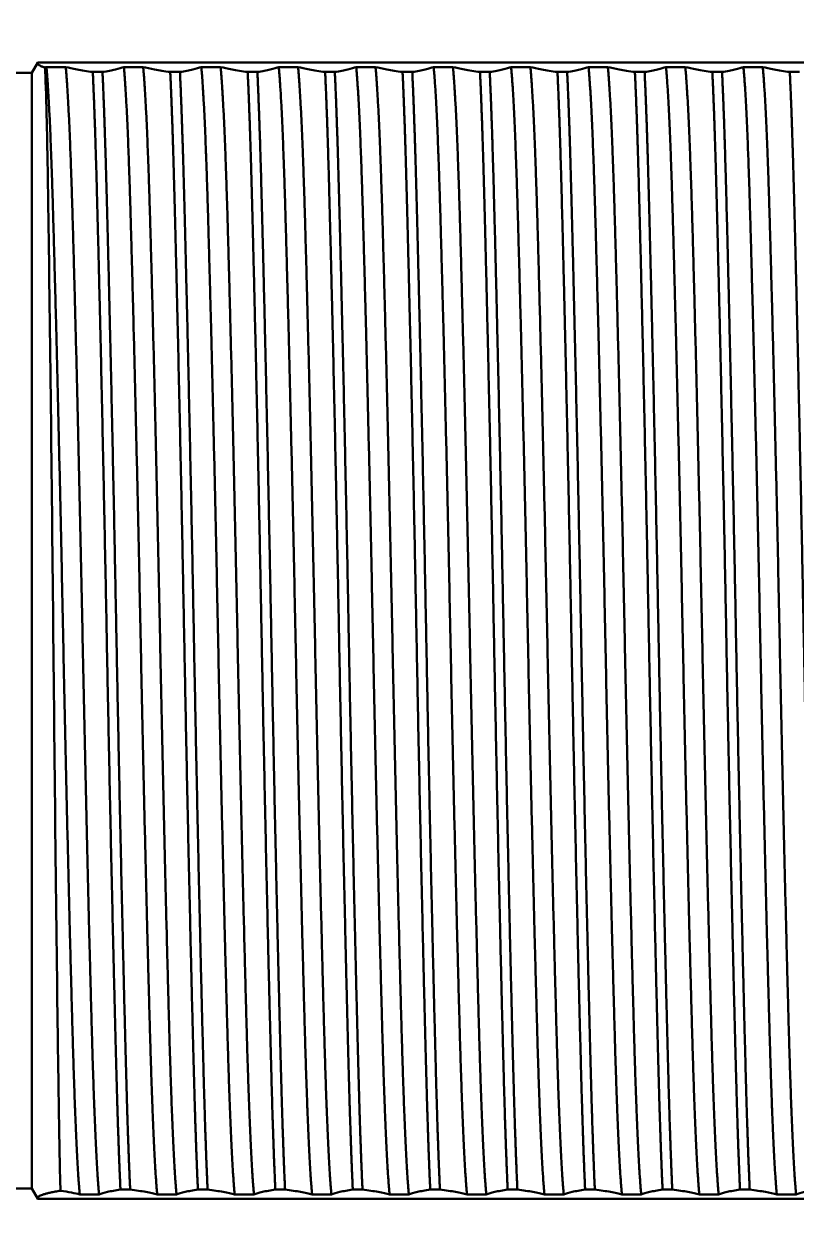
# Model space of a CAD drawing. Header units: millimetres. Extents: x 0 to 841, y 0 to 594.
# Drawn here: x 547.69 to 555.17, y 267.43 to 279 of the extents above; entities that cross this region are included whole.
import ezdxf

# ---------------------------------------------------------------- set-up
doc = ezdxf.new("R2010")
doc.units = ezdxf.units.MM
doc.layers.add('Hatch (ISO)', color=7, linetype='Continuous', lineweight=18)
doc.layers.add('Visible (ISO)', color=7, linetype='Continuous', lineweight=50)

msp = doc.modelspace()

# ---------------------------------------------------------------- hatches: boundary and pattern name
at = {"layer": 'Hatch (ISO)'}
h = msp.add_hatch(dxfattribs=at)
h.set_pattern_fill('ANSI31', color=256, scale=25.4, style=0)
h.set_pattern_definition([(45, (0, 0), (-2.245064, 2.245064), [])])
edge = h.paths.add_edge_path()
edge.add_ellipse((416.288, 307.621), major_axis=(-9.758, 2.186), ratio=1, start_angle=270, end_angle=282.6294)
edge.add_line((416.288, 317.621), (382.416, 317.621))
edge.add_ellipse((382.416, 312.621), major_axis=(-5, 0), ratio=1, start_angle=270, end_angle=360)
edge.add_line((377.416, 312.621), (377.416, 210.621))
edge.add_ellipse((382.416, 210.621), major_axis=(0, -5), ratio=1, start_angle=270, end_angle=360)
edge.add_line((382.416, 205.621), (416.288, 205.621))
edge.add_ellipse((416.288, 215.621), major_axis=(10, 0), ratio=1, start_angle=270, end_angle=282.6294)
edge.add_ellipse((445.416, 85.621), major_axis=(120.242, 26.942), ratio=1, start_angle=64.74122, end_angle=90, ccw=False)
edge.add_ellipse((474.544, 215.621), major_axis=(9.758, -2.186), ratio=1, start_angle=270, end_angle=282.6294)
edge.add_line((474.544, 205.621), (558.416, 205.621))
edge.add_ellipse((558.416, 210.621), major_axis=(5, 0), ratio=1, start_angle=270, end_angle=360)
edge.add_line((563.416, 210.621), (563.416, 312.621))
edge.add_ellipse((558.416, 312.621), major_axis=(0, 5), ratio=1, start_angle=270, end_angle=360)
edge.add_line((558.416, 317.621), (474.544, 317.621))
edge.add_ellipse((474.544, 307.621), major_axis=(-10, 0), ratio=1, start_angle=270, end_angle=282.6294)
edge.add_ellipse((445.416, 437.621), major_axis=(-120.242, -26.942), ratio=1, start_angle=64.74122, end_angle=90, ccw=False)
edge = h.paths.add_edge_path(flags=0)
edge.add_line((388.916, 208.621), (388.916, 210.621))
edge.add_ellipse((382.416, 210.621), major_axis=(0, 6.5), ratio=1, start_angle=270, end_angle=363.5049)
edge.add_line((382.019, 217.108), (380.416, 217.108))
edge.add_line((380.416, 217.108), (380.416, 221.814))
edge.add_spline(control_points=[(380.416, 221.814), (380.416, 222.421), (380.5, 223.145), (380.692, 224.324), (380.822, 224.956), (381.036, 226.225), (381.109, 226.863), (381.109, 228.037), (381.036, 228.675), (380.822, 229.944), (380.692, 230.576), (380.5, 231.755), (380.416, 232.479), (380.416, 233.086)], knot_values=[1.346639, 1.346639, 1.346639, 1.346639, 1.528836, 1.528836, 1.705012, 1.705012, 1.881187, 1.881187, 2.057362, 2.057362, 2.233538, 2.233538, 2.415734, 2.415734, 2.415734, 2.415734], degree=3, periodic=0)
edge.add_line((380.416, 233.086), (380.416, 241.621))
edge.add_ellipse((380.416, 244.121), major_axis=(2.5, 0), ratio=1, start_angle=270, end_angle=450)
edge.add_line((380.416, 246.621), (380.416, 276.621))
edge.add_ellipse((380.416, 279.121), major_axis=(2.5, 0), ratio=1, start_angle=270, end_angle=450)
edge.add_line((380.416, 281.621), (380.416, 306.121))
edge.add_line((380.416, 306.121), (382.489, 306.121))
edge.add_ellipse((382.416, 312.621), major_axis=(6.5, 0.073), ratio=1, start_angle=270, end_angle=359.355)
edge.add_line((388.916, 312.621), (388.916, 314.621))
edge.add_line((388.916, 314.621), (416.288, 314.621))
edge.add_ellipse((416.288, 307.621), major_axis=(7, 0), ratio=1, start_angle=77.3706, end_angle=90, ccw=False)
edge.add_ellipse((445.416, 437.621), major_axis=(123.169, -27.598), ratio=1, start_angle=270, end_angle=279.22446)
edge.add_ellipse((445.416, 311.397), major_axis=(-0.223, -7.497), ratio=1, start_angle=270, end_angle=453.4049)
edge.add_ellipse((445.416, 437.621), major_axis=(126.001, 7.497), ratio=1, start_angle=270, end_angle=279.22446)
edge.add_ellipse((474.544, 307.621), major_axis=(6.831, 1.531), ratio=1, start_angle=77.3706, end_angle=90, ccw=False)
edge.add_line((474.544, 314.621), (535.916, 314.621))
edge.add_ellipse((538.416, 314.621), major_axis=(0, -2.5), ratio=1, start_angle=270, end_angle=450)
edge.add_line((540.916, 314.621), (551.918, 314.621))
edge.add_line((551.918, 314.621), (551.918, 312.445))
edge.add_ellipse((558.416, 312.621), major_axis=(0.176, -6.498), ratio=1, start_angle=270, end_angle=359.0971)
edge.add_line((558.489, 306.121), (560.416, 306.121))
edge.add_line((560.416, 306.121), (560.416, 217.108))
edge.add_line((560.416, 217.108), (558.813, 217.108))
edge.add_ellipse((558.416, 210.621), major_axis=(-6.488, 0.397), ratio=1, start_angle=270, end_angle=361.9571)
edge.add_line((551.918, 210.796), (551.918, 208.621))
edge.add_line((551.918, 208.621), (540.916, 208.621))
edge.add_ellipse((538.416, 208.621), major_axis=(0, 2.5), ratio=1, start_angle=270, end_angle=450)
edge.add_line((535.916, 208.621), (474.544, 208.621))
edge.add_ellipse((474.544, 215.621), major_axis=(-7, 0), ratio=1, start_angle=77.3706, end_angle=90, ccw=False)
edge.add_ellipse((445.416, 85.621), major_axis=(-123.169, 27.598), ratio=1, start_angle=270, end_angle=279.22446)
edge.add_ellipse((445.416, 211.844), major_axis=(0.223, 7.497), ratio=1, start_angle=270, end_angle=453.4049)
edge.add_ellipse((445.416, 85.621), major_axis=(-126.001, -7.497), ratio=1, start_angle=270, end_angle=279.22446)
edge.add_ellipse((416.288, 215.621), major_axis=(-6.831, -1.531), ratio=1, start_angle=77.3706, end_angle=90, ccw=False)
edge.add_line((416.288, 208.621), (388.916, 208.621))
edge = h.paths.add_edge_path(flags=0)
edge.add_ellipse((557.666, 211.371), major_axis=(0, 2.172), ratio=1, start_angle=0, end_angle=360)
edge = h.paths.add_edge_path(flags=0)
edge.add_ellipse((557.666, 311.871), major_axis=(0, 2.172), ratio=1, start_angle=0, end_angle=360)
edge = h.paths.add_edge_path(flags=0)
edge.add_ellipse((383.166, 311.871), major_axis=(0, 2.172), ratio=1, start_angle=0, end_angle=360)
edge = h.paths.add_edge_path(flags=0)
edge.add_ellipse((383.166, 211.371), major_axis=(0, 2.172), ratio=1, start_angle=0, end_angle=360)
edge = h.paths.add_edge_path(flags=0)
edge.add_ellipse((445.416, 214.344), major_axis=(0, 2), ratio=1, start_angle=0, end_angle=360)
edge = h.paths.add_edge_path(flags=0)
edge.add_ellipse((445.416, 308.897), major_axis=(0, 2), ratio=1, start_angle=0, end_angle=360)

# ---------------------------------------------------------------- linework, layer by layer
at = {"layer": 'Visible (ISO)'}
for p, q in [((547.77, 278.521), (541.916, 278.521)), ((547.77, 278.521), (547.827, 278.621)), ((547.77, 278.521), (547.77, 267.721)), ((560.416, 278.621), (547.827, 278.621)), ((547.911, 278.578), (548.098, 278.578)), ((548.454, 278.53), (548.36, 278.53)), ((548.661, 278.578), (548.848, 278.578)), ((549.204, 278.53), (549.11, 278.53)), ((549.411, 278.578), (549.598, 278.578)), ((549.954, 278.53), (549.86, 278.53)), ((550.161, 278.578), (550.348, 278.578)), ((550.704, 278.53), (550.61, 278.53)), ((550.911, 278.578), (551.098, 278.578)), ((551.454, 278.53), (551.36, 278.53)), ((551.661, 278.578), (551.848, 278.578)), ((552.204, 278.53), (552.11, 278.53)), ((552.411, 278.578), (552.598, 278.578)), ((552.954, 278.53), (552.86, 278.53)), ((553.161, 278.578), (553.348, 278.578)), ((553.704, 278.53), (553.61, 278.53)), ((553.911, 278.578), (554.098, 278.578)), ((554.454, 278.53), (554.36, 278.53)), ((554.661, 278.578), (554.848, 278.578)), ((555.204, 278.53), (555.11, 278.53)), ((547.77, 267.721), (541.916, 267.721)), ((547.77, 267.721), (547.827, 267.621)), ((548.421, 267.664), (548.234, 267.664)), ((548.628, 267.711), (548.722, 267.711)), ((549.171, 267.664), (548.984, 267.664)), ((549.378, 267.711), (549.472, 267.711)), ((549.921, 267.664), (549.734, 267.664)), ((550.128, 267.711), (550.222, 267.711)), ((550.671, 267.664), (550.484, 267.664)), ((550.878, 267.711), (550.972, 267.711)), ((551.421, 267.664), (551.234, 267.664)), ((551.628, 267.711), (551.722, 267.711)), ((552.171, 267.664), (551.984, 267.664)), ((552.378, 267.711), (552.472, 267.711)), ((552.921, 267.664), (552.734, 267.664)), ((553.128, 267.711), (553.222, 267.711)), ((553.671, 267.664), (553.484, 267.664)), ((553.878, 267.711), (553.972, 267.711)), ((554.421, 267.664), (554.234, 267.664)), ((554.628, 267.711), (554.722, 267.711)), ((555.171, 267.664), (554.984, 267.664)), ((547.827, 267.621), (560.416, 267.621))]:
    msp.add_line(p, q, dxfattribs=at)
for points, weights in [([(547.827, 278.621), (547.814, 278.597), (547.898, 278.573)], [3.46666532032, 3.47414587161, 3.42866251572]), ([(548.047, 267.7), (547.805, 267.659), (547.827, 267.621)], [3.3471257259, 3.47505265239, 3.46289345925])]:
    msp.add_rational_spline(points, weights, degree=2, dxfattribs=at)
msp.add_open_spline([(547.898, 278.573), (547.902, 278.574), (547.907, 278.576), (547.911, 278.578)], degree=3, dxfattribs=at)
for points, knots in [([(548.047, 267.7), (548.042, 267.878), (548.038, 268.101), (548.029, 268.638), (548.024, 268.955), (548.012, 269.896), (548.004, 270.576), (547.988, 272.009), (547.981, 272.745), (547.966, 274.186), (547.959, 274.88), (547.943, 276.202), (547.935, 276.811), (547.923, 277.622), (547.918, 277.888), (547.908, 278.311), (547.903, 278.469), (547.898, 278.573)], [-1.433975, -1.433975, -1.433975, -1.433975, -1.302401, -1.302401, -1.165545, -1.165545, -0.9371, -0.9371, -0.718486, -0.718486, -0.505454, -0.505454, -0.279411, -0.279411, -0.137648, -0.137648, -0.000001, -0.000001, -0.000001, -0.000001]), ([(548.098, 278.578), (548.128, 278.57), (548.165, 278.562), (548.253, 278.546), (548.304, 278.538), (548.36, 278.53)], [-0.1392079, -0.1392079, -0.1392079, -0.1392079, -0.0696475, -0.0696475, -0.000001, -0.000001, -0.000001, -0.000001]), ([(548.454, 278.53), (548.502, 278.538), (548.544, 278.546), (548.613, 278.562), (548.641, 278.57), (548.661, 278.578)], [-0.1383794, -0.1383794, -0.1383794, -0.1383794, -0.0692014, -0.0692014, 0, 0, 0, 0]), ([(548.848, 278.578), (548.878, 278.57), (548.915, 278.562), (549.003, 278.546), (549.054, 278.538), (549.11, 278.53)], [-0.1392079, -0.1392079, -0.1392079, -0.1392079, -0.0696475, -0.0696475, -0.000001, -0.000001, -0.000001, -0.000001]), ([(549.204, 278.53), (549.252, 278.538), (549.294, 278.546), (549.363, 278.562), (549.391, 278.57), (549.411, 278.578)], [-0.1383794, -0.1383794, -0.1383794, -0.1383794, -0.0692014, -0.0692014, 0, 0, 0, 0]), ([(549.598, 278.578), (549.628, 278.57), (549.665, 278.562), (549.753, 278.546), (549.804, 278.538), (549.86, 278.53)], [-0.1392079, -0.1392079, -0.1392079, -0.1392079, -0.0696475, -0.0696475, -0.000001, -0.000001, -0.000001, -0.000001]), ([(549.954, 278.53), (550.002, 278.538), (550.044, 278.546), (550.113, 278.562), (550.141, 278.57), (550.161, 278.578)], [-0.1383794, -0.1383794, -0.1383794, -0.1383794, -0.0692014, -0.0692014, 0, 0, 0, 0]), ([(550.348, 278.578), (550.378, 278.57), (550.415, 278.562), (550.503, 278.546), (550.554, 278.538), (550.61, 278.53)], [-0.1392079, -0.1392079, -0.1392079, -0.1392079, -0.0696475, -0.0696475, -0.000001, -0.000001, -0.000001, -0.000001]), ([(550.704, 278.53), (550.752, 278.538), (550.794, 278.546), (550.863, 278.562), (550.891, 278.57), (550.911, 278.578)], [-0.1383794, -0.1383794, -0.1383794, -0.1383794, -0.0692014, -0.0692014, 0, 0, 0, 0]), ([(551.098, 278.578), (551.128, 278.57), (551.165, 278.562), (551.253, 278.546), (551.304, 278.538), (551.36, 278.53)], [-0.1392079, -0.1392079, -0.1392079, -0.1392079, -0.0696475, -0.0696475, -0.000001, -0.000001, -0.000001, -0.000001]), ([(551.454, 278.53), (551.502, 278.538), (551.544, 278.546), (551.613, 278.562), (551.641, 278.57), (551.661, 278.578)], [-0.1383794, -0.1383794, -0.1383794, -0.1383794, -0.0692014, -0.0692014, 0, 0, 0, 0]), ([(551.848, 278.578), (551.878, 278.57), (551.915, 278.562), (552.003, 278.546), (552.054, 278.538), (552.11, 278.53)], [-0.1392079, -0.1392079, -0.1392079, -0.1392079, -0.0696475, -0.0696475, -0.000001, -0.000001, -0.000001, -0.000001]), ([(552.204, 278.53), (552.252, 278.538), (552.294, 278.546), (552.363, 278.562), (552.391, 278.57), (552.411, 278.578)], [-0.1383794, -0.1383794, -0.1383794, -0.1383794, -0.0692014, -0.0692014, 0, 0, 0, 0]), ([(552.598, 278.578), (552.628, 278.57), (552.665, 278.562), (552.753, 278.546), (552.804, 278.538), (552.86, 278.53)], [-0.1392079, -0.1392079, -0.1392079, -0.1392079, -0.0696475, -0.0696475, -0.000001, -0.000001, -0.000001, -0.000001]), ([(552.954, 278.53), (553.002, 278.538), (553.044, 278.546), (553.113, 278.562), (553.141, 278.57), (553.161, 278.578)], [-0.1383794, -0.1383794, -0.1383794, -0.1383794, -0.0692014, -0.0692014, 0, 0, 0, 0]), ([(553.348, 278.578), (553.378, 278.57), (553.415, 278.562), (553.503, 278.546), (553.554, 278.538), (553.61, 278.53)], [-0.1392079, -0.1392079, -0.1392079, -0.1392079, -0.0696475, -0.0696475, -0.000001, -0.000001, -0.000001, -0.000001]), ([(553.704, 278.53), (553.752, 278.538), (553.794, 278.546), (553.863, 278.562), (553.891, 278.57), (553.911, 278.578)], [-0.1383794, -0.1383794, -0.1383794, -0.1383794, -0.0692014, -0.0692014, 0, 0, 0, 0]), ([(554.098, 278.578), (554.128, 278.57), (554.165, 278.562), (554.253, 278.546), (554.304, 278.538), (554.36, 278.53)], [-0.1392079, -0.1392079, -0.1392079, -0.1392079, -0.0696475, -0.0696475, -0.000001, -0.000001, -0.000001, -0.000001]), ([(554.454, 278.53), (554.502, 278.538), (554.544, 278.546), (554.613, 278.562), (554.641, 278.57), (554.661, 278.578)], [-0.1383794, -0.1383794, -0.1383794, -0.1383794, -0.0692014, -0.0692014, 0, 0, 0, 0]), ([(554.848, 278.578), (554.878, 278.57), (554.915, 278.562), (555.003, 278.546), (555.054, 278.538), (555.11, 278.53)], [-0.1392079, -0.1392079, -0.1392079, -0.1392079, -0.0696475, -0.0696475, -0.000001, -0.000001, -0.000001, -0.000001]), ([(548.234, 267.664), (548.211, 267.67), (548.184, 267.676), (548.121, 267.688), (548.086, 267.694), (548.047, 267.7)], [-0.1067052, -0.1067052, -0.1067052, -0.1067052, -0.0533638, -0.0533638, -0.000001, -0.000001, -0.000001, -0.000001]), ([(548.628, 267.711), (548.58, 267.703), (548.538, 267.696), (548.469, 267.68), (548.441, 267.672), (548.421, 267.664)], [-0.1383794, -0.1383794, -0.1383794, -0.1383794, -0.0692014, -0.0692014, 0, 0, 0, 0]), ([(548.984, 267.664), (548.954, 267.672), (548.917, 267.68), (548.829, 267.696), (548.778, 267.703), (548.722, 267.711)], [-0.1392069, -0.1392069, -0.1392069, -0.1392069, -0.0696465, -0.0696465, 0, 0, 0, 0]), ([(549.378, 267.711), (549.33, 267.703), (549.288, 267.696), (549.219, 267.68), (549.191, 267.672), (549.171, 267.664)], [-0.1383794, -0.1383794, -0.1383794, -0.1383794, -0.0692014, -0.0692014, 0, 0, 0, 0]), ([(549.734, 267.664), (549.704, 267.672), (549.667, 267.68), (549.579, 267.696), (549.528, 267.703), (549.472, 267.711)], [-0.1392069, -0.1392069, -0.1392069, -0.1392069, -0.0696465, -0.0696465, 0, 0, 0, 0]), ([(550.128, 267.711), (550.08, 267.703), (550.038, 267.696), (549.969, 267.68), (549.941, 267.672), (549.921, 267.664)], [-0.1383794, -0.1383794, -0.1383794, -0.1383794, -0.0692014, -0.0692014, 0, 0, 0, 0]), ([(550.484, 267.664), (550.454, 267.672), (550.417, 267.68), (550.329, 267.696), (550.278, 267.703), (550.222, 267.711)], [-0.1392069, -0.1392069, -0.1392069, -0.1392069, -0.0696465, -0.0696465, 0, 0, 0, 0]), ([(550.878, 267.711), (550.83, 267.703), (550.788, 267.696), (550.719, 267.68), (550.691, 267.672), (550.671, 267.664)], [-0.1383794, -0.1383794, -0.1383794, -0.1383794, -0.0692014, -0.0692014, 0, 0, 0, 0]), ([(551.234, 267.664), (551.204, 267.672), (551.167, 267.68), (551.079, 267.696), (551.028, 267.703), (550.972, 267.711)], [-0.1392069, -0.1392069, -0.1392069, -0.1392069, -0.0696465, -0.0696465, 0, 0, 0, 0]), ([(551.628, 267.711), (551.58, 267.703), (551.538, 267.696), (551.469, 267.68), (551.441, 267.672), (551.421, 267.664)], [-0.1383794, -0.1383794, -0.1383794, -0.1383794, -0.0692014, -0.0692014, 0, 0, 0, 0]), ([(551.984, 267.664), (551.954, 267.672), (551.917, 267.68), (551.829, 267.696), (551.778, 267.703), (551.722, 267.711)], [-0.1392069, -0.1392069, -0.1392069, -0.1392069, -0.0696465, -0.0696465, 0, 0, 0, 0]), ([(552.378, 267.711), (552.33, 267.703), (552.288, 267.696), (552.219, 267.68), (552.191, 267.672), (552.171, 267.664)], [-0.1383794, -0.1383794, -0.1383794, -0.1383794, -0.0692014, -0.0692014, 0, 0, 0, 0]), ([(552.734, 267.664), (552.704, 267.672), (552.667, 267.68), (552.579, 267.696), (552.528, 267.703), (552.472, 267.711)], [-0.1392069, -0.1392069, -0.1392069, -0.1392069, -0.0696465, -0.0696465, 0, 0, 0, 0]), ([(553.128, 267.711), (553.08, 267.703), (553.038, 267.696), (552.969, 267.68), (552.941, 267.672), (552.921, 267.664)], [-0.1383794, -0.1383794, -0.1383794, -0.1383794, -0.0692014, -0.0692014, 0, 0, 0, 0]), ([(553.484, 267.664), (553.454, 267.672), (553.417, 267.68), (553.329, 267.696), (553.278, 267.703), (553.222, 267.711)], [-0.1392069, -0.1392069, -0.1392069, -0.1392069, -0.0696465, -0.0696465, 0, 0, 0, 0]), ([(553.878, 267.711), (553.83, 267.703), (553.788, 267.696), (553.719, 267.68), (553.691, 267.672), (553.671, 267.664)], [-0.1383794, -0.1383794, -0.1383794, -0.1383794, -0.0692014, -0.0692014, 0, 0, 0, 0]), ([(554.234, 267.664), (554.204, 267.672), (554.167, 267.68), (554.079, 267.696), (554.028, 267.703), (553.972, 267.711)], [-0.1392069, -0.1392069, -0.1392069, -0.1392069, -0.0696465, -0.0696465, 0, 0, 0, 0]), ([(554.628, 267.711), (554.58, 267.703), (554.538, 267.696), (554.469, 267.68), (554.441, 267.672), (554.421, 267.664)], [-0.1383794, -0.1383794, -0.1383794, -0.1383794, -0.0692014, -0.0692014, 0, 0, 0, 0]), ([(554.984, 267.664), (554.954, 267.672), (554.917, 267.68), (554.829, 267.696), (554.778, 267.703), (554.722, 267.711)], [-0.1392069, -0.1392069, -0.1392069, -0.1392069, -0.0696465, -0.0696465, 0, 0, 0, 0]), ([(555.378, 267.711), (555.33, 267.703), (555.288, 267.696), (555.219, 267.68), (555.191, 267.672), (555.171, 267.664)], [-0.1383794, -0.1383794, -0.1383794, -0.1383794, -0.0692014, -0.0692014, 0, 0, 0, 0])]:
    msp.add_open_spline(points, degree=3, knots=knots, dxfattribs=at)
for points, weights, knots in [([(548.234, 267.664), (548.199, 268.02), (548.166, 269.165), (548.119, 270.804), (548.072, 273.121), (548.025, 275.438), (547.978, 277.076), (547.946, 278.221), (547.911, 278.578)], [0.968998828714, 0.945548623307, 1, 0.923879532511, 1, 0.923879532511, 1, 0.945548623307, 0.968998828714], [0.84948513, 0.84948513, 0.84948513, 0.85267857, 0.85267857, 0.85714286, 0.85714286, 0.86160714, 0.86160714, 0.86480059, 0.86480059, 0.86480059]), ([(548.421, 267.664), (548.386, 268.02), (548.353, 269.165), (548.307, 270.804), (548.26, 273.121), (548.213, 275.438), (548.166, 277.076), (548.133, 278.221), (548.098, 278.578)], [0.968998828714, 0.945548623307, 1, 0.923879532511, 1, 0.923879532511, 1, 0.945548623307, 0.968998828714], [0.84948513, 0.84948513, 0.84948513, 0.85267857, 0.85267857, 0.85714286, 0.85714286, 0.86160714, 0.86160714, 0.86480059, 0.86480059, 0.86480059]), ([(548.628, 267.711), (548.607, 268.154), (548.588, 268.878), (548.541, 270.635), (548.494, 273.121), (548.447, 275.606), (548.4, 277.363), (548.381, 278.087), (548.36, 278.53)], [0.962660741352, 0.967178132478, 1, 0.923879532511, 1, 0.923879532511, 1, 0.967178132478, 0.962660741352], [0.85075365, 0.85075365, 0.85075365, 0.85267857, 0.85267857, 0.85714286, 0.85714286, 0.86160714, 0.86160714, 0.86353207, 0.86353207, 0.86353207]), ([(548.722, 267.711), (548.701, 268.154), (548.682, 268.878), (548.635, 270.635), (548.588, 273.121), (548.541, 275.606), (548.494, 277.363), (548.475, 278.087), (548.454, 278.53)], [0.962660741352, 0.967178132478, 1, 0.923879532511, 1, 0.923879532511, 1, 0.967178132478, 0.962660741352], [0.81503936, 0.81503936, 0.81503936, 0.81696429, 0.81696429, 0.82142857, 0.82142857, 0.82589286, 0.82589286, 0.82781778, 0.82781778, 0.82781778]), ([(548.984, 267.664), (548.949, 268.02), (548.916, 269.165), (548.869, 270.804), (548.822, 273.121), (548.775, 275.438), (548.728, 277.076), (548.696, 278.221), (548.661, 278.578)], [0.968998828714, 0.945548623307, 1, 0.923879532511, 1, 0.923879532511, 1, 0.945548623307, 0.968998828714], [0.81377084, 0.81377084, 0.81377084, 0.81696429, 0.81696429, 0.82142857, 0.82142857, 0.82589286, 0.82589286, 0.8290863, 0.8290863, 0.8290863]), ([(549.171, 267.664), (549.136, 268.02), (549.103, 269.165), (549.057, 270.804), (549.01, 273.121), (548.963, 275.438), (548.916, 277.076), (548.883, 278.221), (548.848, 278.578)], [0.968998828714, 0.945548623307, 1, 0.923879532511, 1, 0.923879532511, 1, 0.945548623307, 0.968998828714], [0.81377084, 0.81377084, 0.81377084, 0.81696429, 0.81696429, 0.82142857, 0.82142857, 0.82589286, 0.82589286, 0.8290863, 0.8290863, 0.8290863]), ([(549.378, 267.711), (549.357, 268.154), (549.338, 268.878), (549.291, 270.635), (549.244, 273.121), (549.197, 275.606), (549.15, 277.363), (549.131, 278.087), (549.11, 278.53)], [0.962660741352, 0.967178132478, 1, 0.923879532511, 1, 0.923879532511, 1, 0.967178132478, 0.962660741352], [0.81503936, 0.81503936, 0.81503936, 0.81696429, 0.81696429, 0.82142857, 0.82142857, 0.82589286, 0.82589286, 0.82781778, 0.82781778, 0.82781778]), ([(549.472, 267.711), (549.451, 268.154), (549.432, 268.878), (549.385, 270.635), (549.338, 273.121), (549.291, 275.606), (549.244, 277.363), (549.225, 278.087), (549.204, 278.53)], [0.962660741352, 0.967178132478, 1, 0.923879532511, 1, 0.923879532511, 1, 0.967178132478, 0.962660741352], [0.77932507, 0.77932507, 0.77932507, 0.78125, 0.78125, 0.78571429, 0.78571429, 0.79017857, 0.79017857, 0.7921035, 0.7921035, 0.7921035]), ([(549.734, 267.664), (549.699, 268.02), (549.666, 269.165), (549.619, 270.804), (549.572, 273.121), (549.525, 275.438), (549.478, 277.076), (549.446, 278.221), (549.411, 278.578)], [0.968998828714, 0.945548623307, 1, 0.923879532511, 1, 0.923879532511, 1, 0.945548623307, 0.968998828714], [0.77805656, 0.77805656, 0.77805656, 0.78125, 0.78125, 0.78571429, 0.78571429, 0.79017857, 0.79017857, 0.79337202, 0.79337202, 0.79337202]), ([(549.921, 267.664), (549.886, 268.02), (549.853, 269.165), (549.807, 270.804), (549.76, 273.121), (549.713, 275.438), (549.666, 277.076), (549.633, 278.221), (549.598, 278.578)], [0.968998828714, 0.945548623307, 1, 0.923879532511, 1, 0.923879532511, 1, 0.945548623307, 0.968998828714], [0.77805656, 0.77805656, 0.77805656, 0.78125, 0.78125, 0.78571429, 0.78571429, 0.79017857, 0.79017857, 0.79337202, 0.79337202, 0.79337202]), ([(550.128, 267.711), (550.107, 268.154), (550.088, 268.878), (550.041, 270.635), (549.994, 273.121), (549.947, 275.606), (549.9, 277.363), (549.881, 278.087), (549.86, 278.53)], [0.962660741352, 0.967178132478, 1, 0.923879532511, 1, 0.923879532511, 1, 0.967178132478, 0.962660741352], [0.77932507, 0.77932507, 0.77932507, 0.78125, 0.78125, 0.78571429, 0.78571429, 0.79017857, 0.79017857, 0.7921035, 0.7921035, 0.7921035]), ([(550.222, 267.711), (550.201, 268.154), (550.182, 268.878), (550.135, 270.635), (550.088, 273.121), (550.041, 275.606), (549.994, 277.363), (549.975, 278.087), (549.954, 278.53)], [0.962660741352, 0.967178132478, 1, 0.923879532511, 1, 0.923879532511, 1, 0.967178132478, 0.962660741352], [0.74361079, 0.74361079, 0.74361079, 0.74553571, 0.74553571, 0.75, 0.75, 0.75446429, 0.75446429, 0.75638921, 0.75638921, 0.75638921]), ([(550.484, 267.664), (550.449, 268.02), (550.416, 269.165), (550.369, 270.804), (550.322, 273.121), (550.275, 275.438), (550.228, 277.076), (550.196, 278.221), (550.161, 278.578)], [0.968998828714, 0.945548623307, 1, 0.923879532511, 1, 0.923879532511, 1, 0.945548623307, 0.968998828714], [0.74234227, 0.74234227, 0.74234227, 0.74553571, 0.74553571, 0.75, 0.75, 0.75446429, 0.75446429, 0.75765773, 0.75765773, 0.75765773]), ([(550.671, 267.664), (550.636, 268.02), (550.603, 269.165), (550.557, 270.804), (550.51, 273.121), (550.463, 275.438), (550.416, 277.076), (550.383, 278.221), (550.348, 278.578)], [0.968998828714, 0.945548623307, 1, 0.923879532511, 1, 0.923879532511, 1, 0.945548623307, 0.968998828714], [0.74234227, 0.74234227, 0.74234227, 0.74553571, 0.74553571, 0.75, 0.75, 0.75446429, 0.75446429, 0.75765773, 0.75765773, 0.75765773]), ([(550.878, 267.711), (550.857, 268.154), (550.838, 268.878), (550.791, 270.635), (550.744, 273.121), (550.697, 275.606), (550.65, 277.363), (550.631, 278.087), (550.61, 278.53)], [0.962660741352, 0.967178132478, 1, 0.923879532511, 1, 0.923879532511, 1, 0.967178132478, 0.962660741352], [0.74361079, 0.74361079, 0.74361079, 0.74553571, 0.74553571, 0.75, 0.75, 0.75446429, 0.75446429, 0.75638921, 0.75638921, 0.75638921]), ([(550.972, 267.711), (550.951, 268.154), (550.932, 268.878), (550.885, 270.635), (550.838, 273.121), (550.791, 275.606), (550.744, 277.363), (550.725, 278.087), (550.704, 278.53)], [0.962660741352, 0.967178132478, 1, 0.923879532511, 1, 0.923879532511, 1, 0.967178132478, 0.962660741352], [0.7078965, 0.7078965, 0.7078965, 0.70982143, 0.70982143, 0.71428571, 0.71428571, 0.71875, 0.71875, 0.72067493, 0.72067493, 0.72067493]), ([(551.234, 267.664), (551.199, 268.02), (551.166, 269.165), (551.119, 270.804), (551.072, 273.121), (551.025, 275.438), (550.978, 277.076), (550.946, 278.221), (550.911, 278.578)], [0.968998828714, 0.945548623307, 1, 0.923879532511, 1, 0.923879532511, 1, 0.945548623307, 0.968998828714], [0.70662798, 0.70662798, 0.70662798, 0.70982143, 0.70982143, 0.71428571, 0.71428571, 0.71875, 0.71875, 0.72194344, 0.72194344, 0.72194344]), ([(551.421, 267.664), (551.386, 268.02), (551.353, 269.165), (551.307, 270.804), (551.26, 273.121), (551.213, 275.438), (551.166, 277.076), (551.133, 278.221), (551.098, 278.578)], [0.968998828714, 0.945548623307, 1, 0.923879532511, 1, 0.923879532511, 1, 0.945548623307, 0.968998828714], [0.70662798, 0.70662798, 0.70662798, 0.70982143, 0.70982143, 0.71428571, 0.71428571, 0.71875, 0.71875, 0.72194344, 0.72194344, 0.72194344]), ([(551.628, 267.711), (551.607, 268.154), (551.588, 268.878), (551.541, 270.635), (551.494, 273.121), (551.447, 275.606), (551.4, 277.363), (551.381, 278.087), (551.36, 278.53)], [0.962660741352, 0.967178132478, 1, 0.923879532511, 1, 0.923879532511, 1, 0.967178132478, 0.962660741352], [0.7078965, 0.7078965, 0.7078965, 0.70982143, 0.70982143, 0.71428571, 0.71428571, 0.71875, 0.71875, 0.72067493, 0.72067493, 0.72067493]), ([(551.722, 267.711), (551.701, 268.154), (551.682, 268.878), (551.635, 270.635), (551.588, 273.121), (551.541, 275.606), (551.494, 277.363), (551.475, 278.087), (551.454, 278.53)], [0.962660741352, 0.967178132478, 1, 0.923879532511, 1, 0.923879532511, 1, 0.967178132478, 0.962660741352], [0.67218222, 0.67218222, 0.67218222, 0.67410714, 0.67410714, 0.67857143, 0.67857143, 0.68303571, 0.68303571, 0.68496064, 0.68496064, 0.68496064]), ([(551.984, 267.664), (551.949, 268.02), (551.916, 269.165), (551.869, 270.804), (551.822, 273.121), (551.775, 275.438), (551.728, 277.076), (551.696, 278.221), (551.661, 278.578)], [0.968998828714, 0.945548623307, 1, 0.923879532511, 1, 0.923879532511, 1, 0.945548623307, 0.968998828714], [0.6709137, 0.6709137, 0.6709137, 0.67410714, 0.67410714, 0.67857143, 0.67857143, 0.68303571, 0.68303571, 0.68622916, 0.68622916, 0.68622916]), ([(552.171, 267.664), (552.136, 268.02), (552.103, 269.165), (552.057, 270.804), (552.01, 273.121), (551.963, 275.438), (551.916, 277.076), (551.883, 278.221), (551.848, 278.578)], [0.968998828714, 0.945548623307, 1, 0.923879532511, 1, 0.923879532511, 1, 0.945548623307, 0.968998828714], [0.6709137, 0.6709137, 0.6709137, 0.67410714, 0.67410714, 0.67857143, 0.67857143, 0.68303571, 0.68303571, 0.68622916, 0.68622916, 0.68622916]), ([(552.378, 267.711), (552.357, 268.154), (552.338, 268.878), (552.291, 270.635), (552.244, 273.121), (552.197, 275.606), (552.15, 277.363), (552.131, 278.087), (552.11, 278.53)], [0.962660741352, 0.967178132478, 1, 0.923879532511, 1, 0.923879532511, 1, 0.967178132478, 0.962660741352], [0.67218222, 0.67218222, 0.67218222, 0.67410714, 0.67410714, 0.67857143, 0.67857143, 0.68303571, 0.68303571, 0.68496064, 0.68496064, 0.68496064]), ([(552.472, 267.711), (552.451, 268.154), (552.432, 268.878), (552.385, 270.635), (552.338, 273.121), (552.291, 275.606), (552.244, 277.363), (552.225, 278.087), (552.204, 278.53)], [0.962660741352, 0.967178132478, 1, 0.923879532511, 1, 0.923879532511, 1, 0.967178132478, 0.962660741352], [0.63646793, 0.63646793, 0.63646793, 0.63839286, 0.63839286, 0.64285714, 0.64285714, 0.64732143, 0.64732143, 0.64924635, 0.64924635, 0.64924635]), ([(552.734, 267.664), (552.699, 268.02), (552.666, 269.165), (552.619, 270.804), (552.572, 273.121), (552.525, 275.438), (552.478, 277.076), (552.446, 278.221), (552.411, 278.578)], [0.968998828714, 0.945548623307, 1, 0.923879532511, 1, 0.923879532511, 1, 0.945548623307, 0.968998828714], [0.63519941, 0.63519941, 0.63519941, 0.63839286, 0.63839286, 0.64285714, 0.64285714, 0.64732143, 0.64732143, 0.65051487, 0.65051487, 0.65051487]), ([(552.921, 267.664), (552.886, 268.02), (552.853, 269.165), (552.807, 270.804), (552.76, 273.121), (552.713, 275.438), (552.666, 277.076), (552.633, 278.221), (552.598, 278.578)], [0.968998828714, 0.945548623307, 1, 0.923879532511, 1, 0.923879532511, 1, 0.945548623307, 0.968998828714], [0.63519941, 0.63519941, 0.63519941, 0.63839286, 0.63839286, 0.64285714, 0.64285714, 0.64732143, 0.64732143, 0.65051487, 0.65051487, 0.65051487]), ([(553.128, 267.711), (553.107, 268.154), (553.088, 268.878), (553.041, 270.635), (552.994, 273.121), (552.947, 275.606), (552.9, 277.363), (552.881, 278.087), (552.86, 278.53)], [0.962660741352, 0.967178132478, 1, 0.923879532511, 1, 0.923879532511, 1, 0.967178132478, 0.962660741352], [0.63646793, 0.63646793, 0.63646793, 0.63839286, 0.63839286, 0.64285714, 0.64285714, 0.64732143, 0.64732143, 0.64924635, 0.64924635, 0.64924635]), ([(553.222, 267.711), (553.201, 268.154), (553.182, 268.878), (553.135, 270.635), (553.088, 273.121), (553.041, 275.606), (552.994, 277.363), (552.975, 278.087), (552.954, 278.53)], [0.962660741352, 0.967178132478, 1, 0.923879532511, 1, 0.923879532511, 1, 0.967178132478, 0.962660741352], [0.60075365, 0.60075365, 0.60075365, 0.60267857, 0.60267857, 0.60714286, 0.60714286, 0.61160714, 0.61160714, 0.61353207, 0.61353207, 0.61353207]), ([(553.484, 267.664), (553.449, 268.02), (553.416, 269.165), (553.369, 270.804), (553.322, 273.121), (553.275, 275.438), (553.228, 277.076), (553.196, 278.221), (553.161, 278.578)], [0.968998828714, 0.945548623307, 1, 0.923879532511, 1, 0.923879532511, 1, 0.945548623307, 0.968998828714], [0.59948513, 0.59948513, 0.59948513, 0.60267857, 0.60267857, 0.60714286, 0.60714286, 0.61160714, 0.61160714, 0.61480059, 0.61480059, 0.61480059]), ([(553.671, 267.664), (553.636, 268.02), (553.603, 269.165), (553.557, 270.804), (553.51, 273.121), (553.463, 275.438), (553.416, 277.076), (553.383, 278.221), (553.348, 278.578)], [0.968998828714, 0.945548623307, 1, 0.923879532511, 1, 0.923879532511, 1, 0.945548623307, 0.968998828714], [0.59948513, 0.59948513, 0.59948513, 0.60267857, 0.60267857, 0.60714286, 0.60714286, 0.61160714, 0.61160714, 0.61480059, 0.61480059, 0.61480059]), ([(553.878, 267.711), (553.857, 268.154), (553.838, 268.878), (553.791, 270.635), (553.744, 273.121), (553.697, 275.606), (553.65, 277.363), (553.631, 278.087), (553.61, 278.53)], [0.962660741352, 0.967178132478, 1, 0.923879532511, 1, 0.923879532511, 1, 0.967178132478, 0.962660741352], [0.60075365, 0.60075365, 0.60075365, 0.60267857, 0.60267857, 0.60714286, 0.60714286, 0.61160714, 0.61160714, 0.61353207, 0.61353207, 0.61353207]), ([(553.972, 267.711), (553.951, 268.154), (553.932, 268.878), (553.885, 270.635), (553.838, 273.121), (553.791, 275.606), (553.744, 277.363), (553.725, 278.087), (553.704, 278.53)], [0.962660741352, 0.967178132478, 1, 0.923879532511, 1, 0.923879532511, 1, 0.967178132478, 0.962660741352], [0.56503936, 0.56503936, 0.56503936, 0.56696429, 0.56696429, 0.57142857, 0.57142857, 0.57589286, 0.57589286, 0.57781778, 0.57781778, 0.57781778]), ([(554.234, 267.664), (554.199, 268.02), (554.166, 269.165), (554.119, 270.804), (554.072, 273.121), (554.025, 275.438), (553.978, 277.076), (553.946, 278.221), (553.911, 278.578)], [0.968998828714, 0.945548623307, 1, 0.923879532511, 1, 0.923879532511, 1, 0.945548623307, 0.968998828714], [0.56377084, 0.56377084, 0.56377084, 0.56696429, 0.56696429, 0.57142857, 0.57142857, 0.57589286, 0.57589286, 0.5790863, 0.5790863, 0.5790863]), ([(554.421, 267.664), (554.386, 268.02), (554.353, 269.165), (554.307, 270.804), (554.26, 273.121), (554.213, 275.438), (554.166, 277.076), (554.133, 278.221), (554.098, 278.578)], [0.968998828714, 0.945548623307, 1, 0.923879532511, 1, 0.923879532511, 1, 0.945548623307, 0.968998828714], [0.56377084, 0.56377084, 0.56377084, 0.56696429, 0.56696429, 0.57142857, 0.57142857, 0.57589286, 0.57589286, 0.5790863, 0.5790863, 0.5790863]), ([(554.628, 267.711), (554.607, 268.154), (554.588, 268.878), (554.541, 270.635), (554.494, 273.121), (554.447, 275.606), (554.4, 277.363), (554.381, 278.087), (554.36, 278.53)], [0.962660741352, 0.967178132478, 1, 0.923879532511, 1, 0.923879532511, 1, 0.967178132478, 0.962660741352], [0.56503936, 0.56503936, 0.56503936, 0.56696429, 0.56696429, 0.57142857, 0.57142857, 0.57589286, 0.57589286, 0.57781778, 0.57781778, 0.57781778]), ([(554.722, 267.711), (554.701, 268.154), (554.682, 268.878), (554.635, 270.635), (554.588, 273.121), (554.541, 275.606), (554.494, 277.363), (554.475, 278.087), (554.454, 278.53)], [0.962660741352, 0.967178132478, 1, 0.923879532511, 1, 0.923879532511, 1, 0.967178132478, 0.962660741352], [0.52932507, 0.52932507, 0.52932507, 0.53125, 0.53125, 0.53571429, 0.53571429, 0.54017857, 0.54017857, 0.5421035, 0.5421035, 0.5421035]), ([(554.984, 267.664), (554.949, 268.02), (554.916, 269.165), (554.869, 270.804), (554.822, 273.121), (554.775, 275.438), (554.728, 277.076), (554.696, 278.221), (554.661, 278.578)], [0.968998828714, 0.945548623307, 1, 0.923879532511, 1, 0.923879532511, 1, 0.945548623307, 0.968998828714], [0.52805656, 0.52805656, 0.52805656, 0.53125, 0.53125, 0.53571429, 0.53571429, 0.54017857, 0.54017857, 0.54337202, 0.54337202, 0.54337202]), ([(555.171, 267.664), (555.136, 268.02), (555.103, 269.165), (555.057, 270.804), (555.01, 273.121), (554.963, 275.438), (554.916, 277.076), (554.883, 278.221), (554.848, 278.578)], [0.968998828714, 0.945548623307, 1, 0.923879532511, 1, 0.923879532511, 1, 0.945548623307, 0.968998828714], [0.52805656, 0.52805656, 0.52805656, 0.53125, 0.53125, 0.53571429, 0.53571429, 0.54017857, 0.54017857, 0.54337202, 0.54337202, 0.54337202]), ([(555.378, 267.711), (555.357, 268.154), (555.338, 268.878), (555.291, 270.635), (555.244, 273.121), (555.197, 275.606), (555.15, 277.363), (555.131, 278.087), (555.11, 278.53)], [0.962660741352, 0.967178132478, 1, 0.923879532511, 1, 0.923879532511, 1, 0.967178132478, 0.962660741352], [0.52932507, 0.52932507, 0.52932507, 0.53125, 0.53125, 0.53571429, 0.53571429, 0.54017857, 0.54017857, 0.5421035, 0.5421035, 0.5421035])]:
    msp.add_rational_spline(points, weights, degree=2, knots=knots, dxfattribs=at)

doc.saveas('drawing.dxf')
